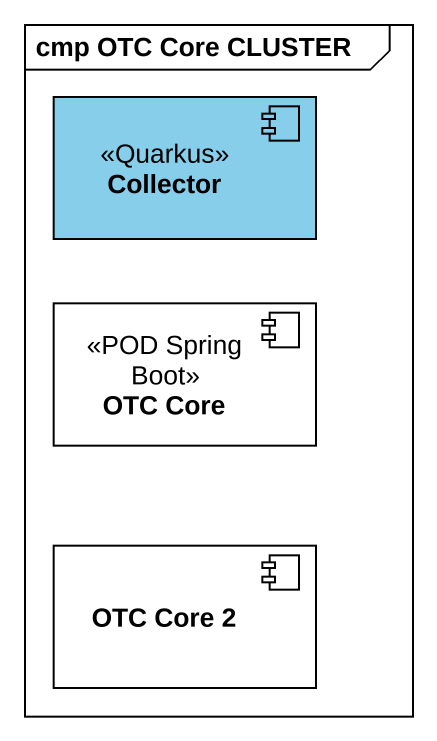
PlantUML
@startuml
mainframe cmp OTC Core CLUSTER
component Collector <<Quarkus>> #87CEEB
component "OTC Core" as OTC_Core <<POD Spring Boot>>
component "OTC Core 2" as OTC_Core_2
@enduml
